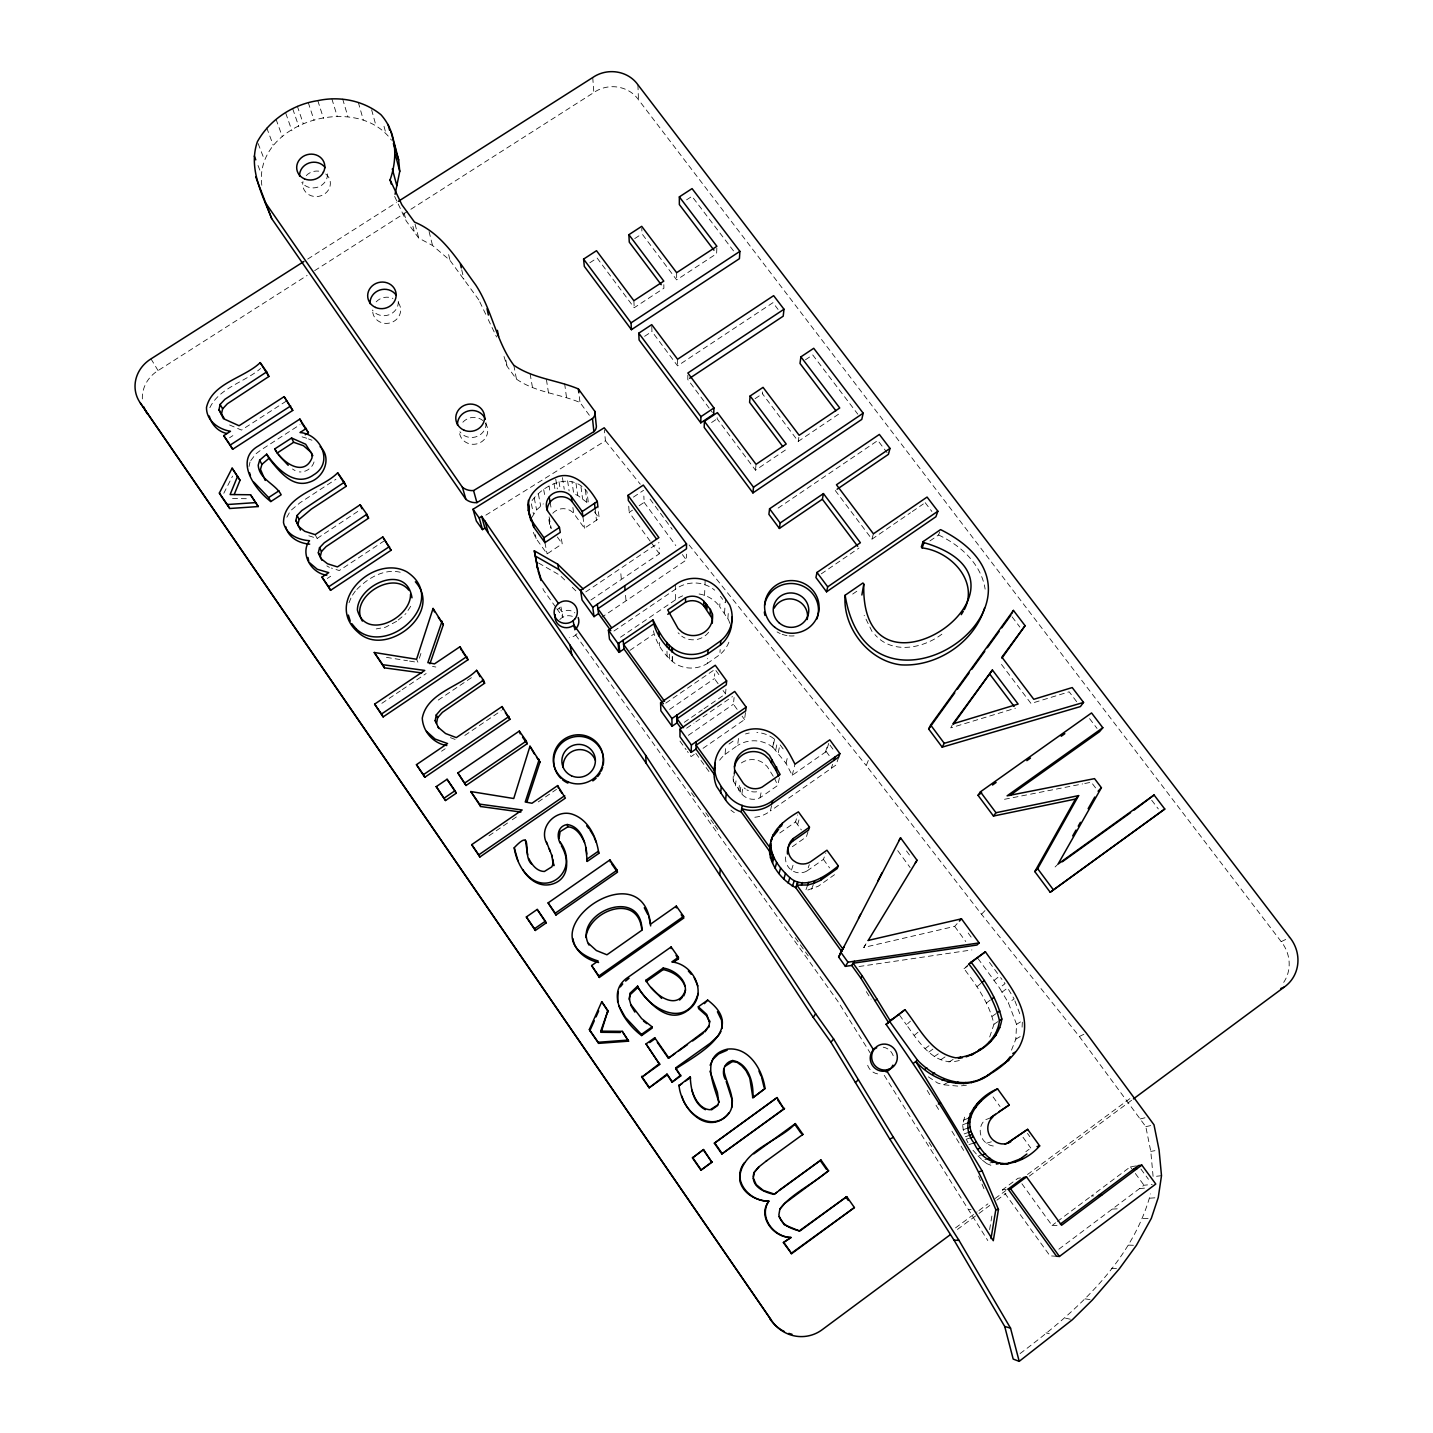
<?xml version="1.0" encoding="UTF-8"?>
<svg xmlns="http://www.w3.org/2000/svg" width="1433" height="1433" viewBox="0 0 1433 1433"><rect width="100%" height="100%" fill="white"/><g stroke="black" fill="none" stroke-linecap="round" stroke-linejoin="round"><path stroke-width="0.75" stroke-dasharray="5 3.75" d="M687.84 375.177L687.786 379.512L712.398 412.471M601.018 617.766L686.353 559.981L686.425 554.141M716.84 248.142L716.625 253.659L676.663 279.865L642.002 233.83L641.787 228.223M704.552 595.429L704.785 589.859M704.982 584.807L705.161 580.204M785.391 450.034L755.478 470.185L717.127 418.812L717.414 412.597M1022.105 1027.156L1022.41 1020.708L1016.552 1024.344L1015.836 1039.122L1010.892 1051.661M653.412 630.771C656.153 643.417 664.59 655.974 675.337 663.676A29.968 29.072 1.2 0 0 707.329 663.479L707.58 658.464M718.112 683.72L714.422 678.615L714.727 673.743M729.773 623.337A31.383 30.398 1.9 0 0 728.466 619.701L719.706 606.75L720.065 601.287M707.329 663.479L719.814 654.648L720.172 649.579M724.525 613.073L724.919 607.664M725.6 598.242L725.277 602.72L720.387 596.307M727.857 618.501L728.286 613.145M704.015 708.726L725.528 693.912L725.94 689.166M719.635 760.207A31.866 31.311 10.5 0 1 725.044 754.421L725.814 746.324M838.52 414.227L798.253 441.364L762.428 393.753L763.055 387.358M755.478 470.185L756.051 464.328M737.135 709.335L733.409 704.212L734.09 697.531M779.427 777.797L777.761 785.409L760.099 797.733A15.046 14.796 12 0 1 741.882 794.115L733.391 781.272L734.323 773.605M725.044 754.421L737.637 745.429L738.622 737.189M735.398 785.875L736.347 778.28M703.066 748.295L744.569 719.581L745.679 710.911M738.694 790.443L739.715 782.92M740.091 792.18L741.13 784.675M741.882 794.115L742.957 786.663M798.253 441.364L798.862 437.316M1020.099 1353.558C1074.947 1312.323 1132.106 1262.455 1150.556 1193.886M989.612 1229.621L992.173 1214.27M760.099 797.733L761.478 790.335M772.709 747.166L774.286 738.944L771.402 736.956A30.899 30.308 11.1 0 0 756.857 732.496M828.722 743.387L826.232 751.537L792.234 775.289L786.054 763.395L772.978 747.345L774.554 739.141M968.887 1132.267L963.89 1134.005L962.6 1124.833L964.946 1115.859M775.772 749.853L777.42 741.685M778.262 752.683L779.928 744.551L783.332 749.208M261.827 185.287C253.569 122.539 356.907 92.034 391.478 140.183M754.833 817.276A31.168 30.648 11.8 0 0 770.417 810.935L771.975 803.734M249.02 466.513L250.023 461.999M786.054 763.395L787.863 755.442M968.941 964.122L964.015 968.69C976.679 985.438 989.325 1003.405 993.965 1024.237L989.289 1038.173M792.234 775.289L794.975 764.165M835.26 490.48L871.927 539.184L873.413 533.81M779.785 833.003L795.584 821.915L797.554 814.911M797.59 824.692L799.095 819.461M825.462 752.074L827.952 743.942M791.518 870.064L793.452 863.848L792.521 863.257M807.997 831.749L806.385 836.818L790.568 847.96M419.367 658.231L421.427 651.908M831.319 768.303L832.609 764.362M838.735 757.036L836.066 764.971L770.417 810.935M785.642 856.916A14.223 14.025 27.5 0 0 790.622 869.473L793.577 871.407A14.223 14.025 27.5 0 0 807.119 870.888L809.305 864.672M807.71 884.985L805.543 890.86L818.207 886.257L834.508 874.703M929.945 540.922L938.561 534.993L940.567 529.601M811.544 889.248L813.801 883.355M807.119 870.888L823.42 859.37L825.874 852.975M1161.5 1175.669L1153.117 1176.672L1150.789 1151.398L1145.809 1126.678L1079.354 1036.507L981.515 914.254L866.249 765.598L869.419 757.681M349.025 602.738L351.533 596.612M531.858 517.331L536.605 509.915L543.304 503.861M314.042 461.945C312.233 468.143 305.695 472.532 299.264 471.923M209.845 407.706C219.374 387.734 244.846 382.181 260.591 368.478M223.799 493.257L232.576 476.114M952.157 725.205L950.742 727.857L1015.478 708.207M250.775 460.602L255.88 453.849L260.86 450.069L300.052 424.652M286.869 517.223L290.433 510.811L299.909 502.822L335.913 479.267M957.154 923.622L954.665 926.381L863.777 947.446L867.252 941.732M407.993 610.458L411.056 605.711M863.777 947.446L865.442 944.866M352.518 595.161L355.491 590.79M532.073 500.565C544.397 484.067 571.445 471.457 586.957 491.573L588.461 503.61L577.678 495.352L573.737 493.955L572 481.775M981.515 914.254L986.728 908.773M356.853 589.429C367.869 578.108 384.134 568.31 400.434 572.286M1055.064 866.983L1058.073 864.063M959.34 1060.474C934.674 1067.531 918.696 1041.809 906.48 1024.792L910.421 1021.174M577.033 633.708L574.83 635.661A11.357 10.98 -9.3 0 1 569.295 637.613M914.164 1035.45L918.248 1032.011M398.177 620.041L405.933 613.611M977.055 986.567L982.232 982.286M994.036 980.459L999.5 976.088M1016.552 1024.344L1008.42 1002.903L999.5 987.91L1005.035 983.665L1000.592 977.611M924.984 1048.723L929.283 1045.517M986.352 1003.01L991.69 999.016M1021.908 1183.748L1052.055 1225.466L1055.619 1222.797M1057.411 1221.453L1089.474 1197.451M1136.405 1165.907L1130.422 1166.767L1091.247 1196.107L1096.711 1195.624M1058.862 1249.182L1144 1185.252L1152.222 1184.41M1002.007 992.138L1007.614 987.964L1014.134 998.908L1008.42 1002.903M308.829 535.781L317.141 538.432L358.286 511.097M1056.569 1256.275L1049.977 1255.863L1002.401 1189.874L1017.967 1178.302L1023.95 1177.335M955.524 1227.884L977.109 1211.87M978.9 1210.545L987.892 1203.881M995.093 1198.543L1005.876 1190.554M1027.461 1174.541L1129.974 1098.556M957.423 1229.424L977.181 1214.772M978.972 1213.446L989.755 1205.44M996.938 1200.12L1005.912 1193.456M1029.252 1176.153L1131.622 1100.257M1025.849 1151.702L1029.145 1149.266M928.853 1052.073L933.205 1048.902M964.015 968.69L967.508 966.164M729.021 744.032L735.416 739.464M694.253 754.403L691.082 756.588L687.374 751.429M992.048 1016.391L997.493 1012.629M934.173 1056.676L938.633 1053.595M684.293 722.322L702.224 709.962M686.64 728.179L693.984 723.128M695.811 721.856L732.496 696.581M688.324 735.326L733.409 704.212M665.826 703.084L715.013 669.301L720.029 676.197M669.623 709.407L714.422 678.615M488.993 835.761L510.488 820.984M512.28 819.748L519.462 814.822M538.271 801.889L556.506 789.35M852.689 594.086L859.746 589.214M821.306 573.845L858.994 548.033M871.927 539.184L910.492 512.763M912.337 511.509L923.354 503.95M629.929 650.367L653.573 634.264M613.951 631.022L675.355 589.339A31.15 30.129 1.4 0 1 703.567 584.288L707.544 585.739A31.15 30.129 1.4 0 1 714.709 590.181M441.561 751.214L445.197 748.742M464.829 735.416L501.228 710.696M620.507 637.201L675.427 599.89A30.648 29.663 1.4 0 1 682.645 595.841M778.119 508.088L877.838 440.486L887.081 452.631M585.792 591.901L659.055 542.498M438.247 700.074L474.126 675.857M590.898 599.997L659.377 553.765L659.198 547.872M381.859 703.316L400.309 690.921M402.154 689.667L426.138 673.546M572.878 507.497L573.755 513.444L584.467 528.24L599.191 518.37L597.866 506.566M533.291 532.36L536.103 538.593L547.119 553.89L562.22 543.788L560.93 536.157M633.422 497.108L643.578 490.301M650.188 541.172L629.177 512.405L632.508 510.184M639.172 505.706L644.151 502.356L643.847 496.051M711.592 422.52L717.127 418.812M805.436 359.808L812.726 354.936L857.812 414.173M755.084 398.661L762.428 393.753M651.782 326.366L651.943 331.489L677.576 365.845L772.942 302.685L778.065 309.438M993.965 1024.237L999.446 1020.601M940.872 1059.686L945.44 1056.658M327.279 578.484L330.647 576.263M384.402 540.743L339.281 570.549L331.381 568.041M644.599 336.325L651.943 331.489M589.805 262.794L597.113 258.03L634.21 307.719L663.891 288.248L663.837 284.683M686.568 199.85L691.978 196.339L734.018 251.545M634.729 238.577L642.002 233.83M229.531 437.781L232.88 435.614M286.242 401.133L241.461 430.079L228.492 424.508M142.351 398.929A33.031 30.577 -19.9 0 1 158.078 370.574L307.11 275.476M314.651 270.658L408.978 210.472M410.859 209.272L593.853 92.518A30.756 28.194 -1.5 0 1 638.455 99.701L1281.192 941.642A35.162 33.21 46.2 0 1 1282.195 984.417M307.683 259.086L396.404 202.572M948.915 1062.086L953.626 1059.094M485.859 515.146L605.425 440.773L604.404 429.954M941.875 634.174C923.013 648.558 892.186 654.559 874.918 634.622M1015.836 1039.122L1021.693 1035.737M928.369 1076.864L937.701 1083.043L943.595 1084.781L948.216 1082.202M396.636 621.331L385.638 627.17L376.234 628.926M1079.354 1036.507L1086.321 1033.086M1281.192 941.642L1289.825 937.469M963.531 1120.14L968.511 1118.152M962.6 1124.833L967.58 1122.935M990.525 1117.883L985.152 1119.854A14.957 14.437 61.4 0 0 985.635 1142.585L988.716 1144.609A14.957 14.437 61.4 0 0 995.792 1146.131M963.101 1129.759L968.099 1127.95M970.141 1135.151L965.108 1136.853L968.009 1142.8M966.147 1139.271L971.198 1137.623M968.941 1144.573L974.028 1143.015M986.585 1143.194L991.994 1141.617M973.007 1150.251L978.005 1155.84L983.271 1154.479M1140.131 1118.976L1148.227 1116.988M978.005 1155.84L982.483 1160.228L987.821 1158.939M1145.809 1126.678L1153.995 1124.815M982.483 1160.228L986.835 1163.65L992.263 1162.432M1004.515 799.292L1028.375 794.581M1030.542 794.169L1037.044 792.879M1039.212 792.449L1082.596 783.923M1084.763 783.493L1091.265 782.203L1095.815 788.222M1150.789 1151.398L1154.926 1150.681M859.012 966.523L971.914 949.918M1002.401 1189.874L1006.217 1189.354M966.433 1085.193L958.713 1086.178L943.595 1084.781M1139.504 1188.62L1147.654 1187.832M968.368 1209.577L971.055 1209.362M1149.911 1198.185L1158.24 1197.576M1112.241 1209.094L1119.907 1208.682M1143.086 1218.623L1151.326 1218.355M1052.055 1225.466L1058.682 1225.322M232.558 498.559L248.787 498.72M1128.416 1245.134L1136.405 1245.349M1111.542 1268.241L1117.328 1268.724M386.462 657.371L407.491 660.738M409.587 661.079L417.988 662.44L416.555 659.27M1085.103 1298.835L1092.358 1300M432.533 666.417L435.847 667.026M1065.489 1318.163L1070.666 1319.309M504.004 356.495L507.085 366.275L516.471 379.154C535.584 392.391 559.139 393.699 580.007 402.494L589.948 416.072M1046.018 1332.851L1049.314 1333.747M302.058 436.85L306.752 438.247M450.428 737.655L457.557 740.359M308.471 438.91L311.946 440.253M986.835 1163.65L990.884 1165.262M398.213 204.005L406.273 221.04L418.705 238.075L432.533 245.473L450.034 260.448L478.837 299.891M938.561 534.993C960.629 545.328 981.283 564.047 985.134 589.142M538.593 563.044L559.748 575.152L566.017 581.243M326.831 565.856L329.411 567.396M292.457 469.003L295.108 470.615M772.978 747.345L769.879 745.214A30.398 29.824 11.3 0 0 737.637 745.429M678.096 632.795L679.278 633.905M572.269 587.351L576.962 591.919M605.425 440.773L640.282 484.193M689.112 544.988L866.249 765.598M925.199 502.696L931.88 511.474M1012.128 616.906L1019.83 627.027M1076.649 701.668L1069.161 691.817L1031.008 703.478L999.356 661.634M1089.582 718.632L1097.033 728.43M1151.666 800.187L1158.294 808.893M1140.901 1169.023L1148.442 1179.269M650.08 499.168L672.184 529.314M968.189 933.062L973.204 939.905M829.976 745.106L834.973 751.931M989.451 962.385L998.228 974.368M906.498 850.951L911.531 857.812M644.151 502.356L675.803 545.579M682.395 554.571L686.353 559.981M954.665 926.381L965.752 941.517M826.232 751.537L829.922 756.57M978.005 958.57L999.5 987.91M897.721 850.611L910.098 867.502M1130.422 1166.767L1134.13 1171.818M1135.366 1173.484L1144 1185.252M651.496 542.982L659.377 553.765M594.426 511.814L599.191 518.37M742.097 716.16L744.569 719.581M723.056 690.509L725.528 693.912M1027.461 1133.396L1029.843 1136.691M823.42 859.37L829.582 867.896M795.584 821.915L801.352 829.886M1023.001 1137.265L1030.793 1148.048M993.051 1096.908L1000.001 1106.509M557.33 536.981L562.22 543.788M899.512 1015.119L906.48 1024.792M695.847 753.292L709.962 772.924M679.959 741.112L686.138 749.71M559.425 608.398L561.897 611.837L563.617 610.977A11.464 11.07 -9.3 0 1 574.866 612.858M691.476 792.807L695.363 798.235M705.753 812.744L713.544 823.617M714.834 825.426L718.721 830.853M795.279 937.755L808.248 955.883M555.574 606.983L543.358 589.912L542.211 586.133M556.792 608.685L562.918 617.211L560.966 606.929M575.618 634.962L837.947 1001.47L870.136 1052.843M866.32 991.636L871.085 999.159M929.032 1142.334L933.689 1149.785M884.233 1075.323L987.803 1240.566M773.265 776.256L767.282 766.655L763.628 763.252A19.22 18.88 11.5 0 0 740.306 763.699M936 1105.201L940.55 1112.635M951.924 1131.21L965.555 1153.511M151.002 358.877L158.078 370.574M927.187 1090.388L931.593 1097.803M872.034 631.487L864.135 615.33M315.17 534.634L317.141 538.432M479.786 301.844L487.292 317.571M488.241 319.523L496.588 337.006M394.63 196.428L397.317 202.107M774.375 778.065L777.761 785.409M978.596 1176.081L985.331 1191.987M258.012 165.476L260.967 172.981M258.137 143.569L264.012 158.776M1014.886 1000.879L1020.905 1016.749M266.735 127.824L273.201 145.127M276.067 119.315L282.373 136.726M285.776 113.243L291.92 130.743M292.744 108.89L298.781 126.444M297.294 106.042L303.259 123.632M308.256 102.567L314.042 120.193M317.821 100.65L323.464 118.312M331.865 98.859L337.292 116.539M342.648 98.931L347.897 116.61M358.304 102.334L363.319 119.96M371.613 109.786L375.894 125.405M404.088 212.926L406.273 221.04M384.008 126.319L385.567 132.141M412.901 226.289L414.495 232.307M415.051 224.103L418.705 238.075M429.076 231.591L432.533 245.473M448.654 254.59L450.034 260.448M461.731 269.816L463.898 279.417M535.315 534.742L536.103 538.593M531.392 503.843L533.398 513.748M505.885 360.22L507.085 366.275M534.24 497.968L536.605 509.915M544.916 542.623L547.119 553.89M513.82 365.254L516.471 379.154M538.396 494.027L540.689 506.028M543.698 489.62L544.809 495.657M548.803 519.66L549.878 525.499M549.09 516.847L551.203 528.508A13.721 13.13 -7.2 0 1 549.699 519.033M550.093 502.195L551.49 510.112M530.103 373.762L532.485 387.555M549.054 486.056L549.753 490.104M554.052 483.655L555.055 489.746M555.753 479.267L557.33 488.868M559.013 481.739L560.321 489.871M546.421 379.566L548.552 393.269M562.435 477.619L564.244 489.28M567.611 480.807L569.116 490.964M575.994 483.19L577.678 495.352M582.909 516.579L584.467 528.24M564.638 383.614L566.483 397.246M580.992 486.79L582.586 498.899M585.38 489.979L586.903 502.034M579.308 396.69L580.007 402.494M595.089 508.428L596.45 520.197M620.847 573.755L621.349 579.434M625.54 595.322L626.006 600.839M592.743 77.525L593.853 92.518M628.747 506.189L629.177 512.405M633.87 300.715L634.21 307.719M637.918 84.798L638.455 99.701M659.395 642.414L659.52 645.853M666.99 651.281L667.097 656.35M669.444 654.075L669.533 659.126M672.22 656.565L672.292 661.58M672.489 656.744L672.543 661.759M675.319 584.771L675.355 589.339M675.391 594.373L675.427 599.89M677.576 359.253L677.576 365.845M676.645 272.682L676.663 279.865M794.097 635.858A27.155 26.206 9.4 0 1 788.759 635.822M787.004 635.571A27.155 26.206 9.4 0 1 781.845 634.192M780.197 633.529A27.155 26.206 9.4 0 1 777.062 631.881M734.323 812.618A31.168 30.648 11.8 0 1 730.884 810.093M733.391 781.272A19.22 18.88 11.5 0 1 733.266 776.346M699.089 593.996A30.648 29.663 1.4 0 1 703.173 594.91L707.078 596.361A30.648 29.663 1.4 0 1 719.706 606.75M559.784 619.629A11.357 10.98 -9.3 0 1 561.987 617.695L564.62 616.369A11.357 10.98 -9.3 0 1 573.272 616.709M552.78 513.247A13.721 13.13 -7.2 0 1 573.755 513.444M485.321 423.111A14.223 13.434 -10.1 0 1 478.174 443.496A14.223 13.434 -10.1 0 1 459.402 432.032M462.859 422.216A14.223 13.434 -10.1 0 1 482.867 420.532M398.338 302.757A14.061 13.076 -11.4 0 1 391.102 322.622A14.061 13.076 -11.4 0 1 372.652 311.445M376.163 301.861A14.061 13.076 -11.4 0 1 392.911 298.404M325.775 174.02A13.882 12.718 -11.5 0 1 328.282 190.195A13.882 12.718 -11.5 0 1 311.355 195.819A13.882 12.718 -11.5 0 1 302.99 181.597M306.25 175.596A13.882 12.718 -11.5 0 1 322.801 172.229M708.654 632.222A19.238 18.629 1.3 0 1 681.714 636.18M877.587 1073.872A12.754 12.467 61.8 0 1 867.037 1062.498M728.878 642.217A31.383 30.398 1.9 0 1 719.814 654.648M883.23 1047.183A12.861 12.575 61.5 0 1 893.887 1058.611M745.518 733.965A30.899 30.308 11.1 0 1 749.226 733.015M756.642 791.804A15.297 15.029 11.7 0 1 751.591 791.643M748.366 790.622A15.297 15.029 11.7 0 1 746.844 789.852M745.429 788.938A15.297 15.029 11.7 0 1 744.121 787.863M557.777 609.383A11.554 11.142 -9.2 0 1 560.016 607.413M486.074 422.771A14.348 13.542 -10.1 0 1 459.921 431.763M398.302 301.306A14.187 13.184 -11.3 0 1 388.665 314.902A14.187 13.184 -11.3 0 1 372.365 310.065M327.441 173.895A14.008 12.807 -11.5 0 1 317.821 187.132A14.008 12.807 -11.5 0 1 301.79 182.421"/><path stroke-width="1.5" d="M679.349 196.876L716.894 246.315L676.645 272.682L641.715 226.342L628.89 234.69L663.784 281.119L633.87 300.715L596.504 250.703L583.589 259.104L584.306 266.359L631.434 329.68L739.428 258.674L739.894 251.366L692.067 188.601L679.349 196.876L679.349 204.561L713.956 250.148M787.469 854.032A14.455 14.258 26.7 0 1 792.467 841.368L808.552 830.065L809.484 827.128L798.414 811.866C785.266 819.569 769.843 831.068 770.184 848.031L741.721 808.499L743.172 809.054A31.705 31.15 11.5 0 0 771.975 803.734L838.735 757.036L839.881 753.615L829.797 739.858L794.975 764.165C789.153 752.898 783.009 740.539 772.065 733.391A31.132 30.523 11 0 0 739.034 733.606L726.155 742.813A32.637 32.045 10.1 0 0 714.834 763.682L714.404 770.56L696.133 745.178L745.679 710.911L746.163 707.168L734.717 691.458L679.976 729.182L679.959 736.759L691.19 752.361L695.99 749.047L696.241 741.649M528.311 510.058C525.23 492.433 544.415 482.079 558.171 476.473C575.672 471.457 589.536 488.08 597.292 501.443L597.866 506.566L582.909 516.579L572 501.55L571.248 496.409A14.061 13.416 -7.1 0 0 549.788 496.212L547.818 498.989A14.061 13.416 -7.1 0 0 548.158 511.796L559.443 527.416L560.285 532.36L544.916 542.623L533.739 527.075L528.311 510.058L530.873 520.752M529.368 515.11L528.365 500.386M667.044 1075.019L649.131 1087.808L666.972 1074.105L672.023 1082.184L680.711 1075.968L675.713 1067.872L710.266 1043.206L718.524 1035.486L720.942 1031.491M667.778 614.291L685.529 602.218L685.583 597.74A15.154 14.652 1.3 0 1 703.872 601.305L710.374 609.455L712.38 614.005L712.147 618.375A19.238 18.629 1.3 0 1 712.255 623.23M656.493 538.987L628.353 500.511L627.994 495.352L643.327 485.088L686.532 543.967L686.479 548.803L597.883 608.72L611.479 627.582M683.595 918.159L683.613 916.386L676.322 906.068L650.51 924.195C641.877 847.817 519.982 936.698 598.134 960.97L591.614 965.555L599.316 977.449L683.595 918.159L681.177 914.738M709.944 1071.168L717.378 1092.286L718.829 1102.264C713.849 1084.351 699.555 1055.745 727.498 1049.117C749.029 1046.609 762.535 1069.932 765.061 1088.507L752.88 1097.75L749.781 1078.01L746.002 1070.612L741.631 1065.615L737.171 1062.408L732.46 1061.513L724.632 1066.582M752.486 1097.194L752.916 1096.406C753.651 1082.542 748.366 1063.232 732.765 1060.527C723.934 1062.122 721.175 1072.153 725.313 1079.354M691.19 752.361L691.369 745.017L679.976 729.182M783.994 309.241L687.858 373.01L713.956 407.957L713.688 414.209L700.773 422.842L700.934 416.645L638.778 333.19L651.728 324.646L677.576 359.253L773.641 295.664L783.994 309.241L783.206 316.174L689.631 378.294M585.936 937.522C588.569 910.439 638.437 891.989 641.823 930.089M800.904 356.853L839.738 407.975L799.166 435.292L763.055 387.358L750.122 396.01L786.198 444.033L756.051 464.328L717.414 412.597L704.391 421.284L704.212 427.446L752.934 492.916L861.788 419.403L863.185 413.188L813.729 348.291L800.904 356.853L799.99 363.445L835.869 410.716M587.225 861.412L586.706 859.316L598.331 851.238L598.797 853.387L587.225 861.412L585.846 847.566M712.147 618.375L703.693 605.765L703.872 601.305M705.484 607.664L705.663 603.221M706.863 609.365L707.06 604.923M714.655 767.21L714.1 774.734A32.153 31.58 10.3 0 0 716.59 786.43L725.582 799.972A31.436 30.899 11.7 0 0 738.622 810.917L741.219 811.902L769.449 851.112C770.847 866.553 782.364 880.722 795.763 887.672L841.547 951.315M731.761 620.847L731.582 624.752A31.902 30.881 1.9 0 1 720.494 644.957L707.795 653.914A30.469 29.52 1.2 0 1 675.265 654.129C664.249 646.122 655.203 633.171 652.946 619.916L618.089 643.614L619.002 652.391L624 648.988L623.158 640.157M707.795 653.914L708.009 649.776L720.781 640.766A32.135 31.096 1.9 0 0 731.958 620.417L732.138 616.495A32.135 31.096 1.9 0 0 729.648 605.031L720.674 591.793A31.365 30.326 1.4 0 0 707.741 581.153L703.728 579.684A31.365 30.326 1.4 0 0 675.319 584.771L608.416 630.162L609.473 639.136L619.002 652.391M710.141 613.861L710.374 609.455M690.563 1078.297L690.24 1076.828L678.991 1085.73L682.18 1083.455M720.494 644.957L720.781 640.766M698.319 1006.772L698.641 1008.671L706.523 1015.675L709.586 1022.087L706.684 1014.421L698.319 1006.772L707.687 1000.109C746.056 1029.109 699.859 1053.112 675.731 1068.821L680.711 1075.968M750.122 396.01L749.584 402.333L782.74 446.487M677.057 715.013L677.092 722.787L672.023 726.28L660.864 710.75L660.577 702.797L715.264 665.27L726.638 680.908L726.298 684.831L677.075 718.721L683.523 727.659M731.744 621.349L732.12 616.996M861.878 595L863.794 584.145L862.935 582.98L845.13 595.232C842.371 627.081 868.398 661.115 900.981 664.858C936.68 667.115 974.082 642.45 984.561 608.058M863.794 584.145C859.89 719.993 1058.987 582.479 924.016 542.623L923.192 541.549L940.567 529.601C1081.252 599.943 869.097 743.996 845.13 595.232M720.638 793.363L721.265 786.61L717.163 779.57A32.637 32.045 10.1 0 1 714.637 767.712M752.934 492.916L753.507 487.22L704.391 421.284M725.582 799.972L726.298 793.327L721.265 786.61M731.636 1107.691L732.388 1100.723L726.173 1081.413M719.671 875.044L720.351 868.9M734.323 773.605L734.717 770.291A19.686 19.328 11.1 0 1 765.688 751.841L769.414 755.334L780.143 774.501L762.069 787.129A15.423 15.136 11.6 0 1 743.405 783.421L734.717 770.291M707.687 1000.109L704.427 1003.637M769.575 508.787L768.894 514.34L779.391 528.437L822.363 499.239L823.456 493.597L860.391 542.731L816.989 572.448L815.932 577.535L826.554 591.811L935.892 516.758L937.881 511.223L927.079 497.072L873.413 533.81L836.46 484.766L890 448.404L879.36 434.432L769.575 508.787L780.161 522.991L779.391 528.437M704.982 1031.903L709.013 1026.046L705.126 1030.757L668.387 1058.253L675.319 1053.309M708.833 1027.228L709.765 1020.887M741.219 811.902L742.187 805.418M991.009 1238.578L995.81 1209.667C968.206 1143.319 926.811 1083.258 886.06 1024.308L905.011 1009.692C919.359 1027.73 930.769 1053.201 955.668 1057.805C976.84 1056.551 998.998 1041.021 1001.81 1019.024C997.028 997.69 984.059 979.294 971.072 962.134L985.402 951.781C1003.745 978.452 1037.85 1012.235 1019.185 1047.129C1009.871 1061.316 995.828 1071.83 980.602 1079.049M989.254 1074.66C965.448 1091.839 934.173 1081.951 915.794 1061.548L982.178 1171.03L998.461 1209.47L993.284 1240.709L886.651 1070.702L884.394 1071.221A12.969 12.682 61.2 0 1 873.037 1050.102L874.918 1048.329M618.107 991.564L617.605 1001.864M692.479 1157.9L703.549 1149.535L711.896 1162.253L700.952 1170.17L692.479 1157.9L703.549 1149.535M779.212 1190.25L820.966 1159.996L828.596 1170.833L784.639 1203.433L779.874 1209.112L778.871 1214.844C781.039 1224.857 790.998 1228.887 799.936 1230.947L846.742 1196.645L854.408 1207.553L791.625 1253.66L783.367 1242.59L790.962 1237.503L783.367 1242.59M753.185 1176.493L753.865 1172.713L758.594 1167.125L766.816 1160.587M776.74 1192.346L774.554 1194.155L763.252 1190.393L756.23 1184.625L753.274 1178.069L754.295 1172.355L759.06 1166.731M483.512 680.173L484.605 683.219L442.403 712.326L437.62 717.754L436.546 723.432L435.184 720.602L436.277 714.888L441.077 709.425L483.512 680.173L476.598 670.322C460.441 686.604 427.07 692.569 422.269 718.13C422.932 731.618 433.321 743.405 446.774 745.536M771.438 763.037L772.1 759.651M1004.981 1143.982A15.226 14.688 61.1 0 0 1008.295 1142.477L1027.658 1129.329L1039.677 1145.898C1020.869 1167.358 987.391 1172.588 974.028 1143.015C957.602 1122.308 977.073 1096.944 997.565 1088.847L1009.244 1104.968L990.525 1117.883L995.416 1114.283M1009.548 1163.417C990.131 1167.125 977.861 1146.597 971.055 1131.497C964.893 1112.581 983.11 1097.248 997.565 1088.847M390.081 179.877C397.747 158.329 396.869 132.302 380.909 114.676C363.48 100.471 339.621 95.886 317.821 100.65C293.013 104.34 269.655 119.673 257.403 141.67C248.124 168.27 262.078 194.243 271.679 218.568L465.94 499.383A15.405 14.635 -11.3 0 0 476.92 502.625L593.889 431.655A7.559 7.165 -4.4 0 0 596.164 424.544L594.802 411.307L578.377 388.934C557.186 379.996 533.255 378.67 513.82 365.254C495.997 341.394 492.271 309.94 475.613 284.809C458.291 261.379 442.887 233.669 414.531 222.115L401.903 204.829L390.081 179.877L391.227 184.015M395.078 194.279L399.753 171.351L398.661 159.905L394.182 142.834M778.567 775.934L775.987 770.345L776.686 766.995M771.975 803.734L772.656 800.617L839.881 753.615M218.962 409.748L220.145 404.411L224.927 399.288L266.699 371.881L260.197 362.639C244.255 378.043 212.012 383.005 206.495 407.438C206.245 420.657 218.532 429.273 230.462 431.297L223.727 435.65L232.665 449.281L292.762 410.411L284.128 396.654L239.078 425.744L224.694 419.242L218.962 409.748L223.494 418.866M221.452 414.173L222.617 408.853L227.363 403.766L268.902 376.485L266.699 371.881M826.554 591.811L827.701 586.831L937.881 511.223M966.111 1056.855C981.766 1051.052 997.673 1038.423 999.446 1020.601C994.699 999.41 981.838 981.139 968.941 964.122L971.072 962.134M698.193 993.463C687.464 1029.611 649.221 1010.086 637.613 986.083L630.448 992.8L629.141 998.389L631.129 1005.823L634.855 1012.074M629.427 999.732L630.448 992.8M770.005 846.151L770.667 843.321C770.703 857.203 780.161 868.703 789.852 877.659C804.952 890.932 826.16 875.921 838.323 865.908L826.948 850.217L810.254 861.985A14.563 14.348 26.4 0 1 796.39 862.523L793.345 860.552A14.563 14.348 26.4 0 1 793.291 838.52L809.484 827.128M771.688 838.771L771.026 841.619L773.193 834.615M309.367 562.56L317.248 569.277L328.73 572.645L321.959 577.123L330.575 590.324L391.102 550.272L382.79 536.945L337.418 566.913L327.494 563.76L320.849 558.565L318.341 552.78L319.523 547.746L324.234 542.785L366.848 514.286L360.167 504.774L315.17 534.634L304.71 531.303L298.369 526.233L295.879 520.484L297.079 515.486L301.772 510.56L344.332 482.258L337.669 472.8C321.977 489.029 283.465 495.173 283.519 522.74C286.295 534.652 298.386 539.954 309.546 540.707C299.533 553.675 311.66 573.666 326.849 575.135M321.977 560.321L320.311 556.488L321.494 551.472L326.169 546.546L368.55 518.191L366.848 514.286M769.449 851.112L770.847 845.219M769.7 853.961L771.097 848.103M300.446 530.085L297.957 524.353L299.157 519.373L311.319 509.127L346.141 486.324L344.332 482.258M776.381 832.34L777.08 829.438M770.381 858.009L771.796 852.223M771.527 860.731L772.96 854.982M779.785 827.808L780.501 824.871M781.487 826.178L782.239 823.223M772.512 863.042L773.945 857.328M775.146 868.111L776.632 862.469M890 448.404L888.406 454.368L837.087 489.244M779.05 873.539L780.591 867.986M306.429 428.377L300.016 432.533C320.741 434.074 334.211 462.68 313.576 474.896C295.288 488.116 276.426 468.412 266.681 454.171L259.66 460.19L258.209 465.206C259.248 479.553 275.387 483.673 281.173 494.797L270.837 501.55C254.787 489.638 233.704 459.814 258.585 445.824L299.891 419.063L308.435 432.694L305.247 434.772M320.114 446.648C332.349 457.915 323.93 477.78 309.349 482.169C291.669 488.223 278.45 470.203 268.92 458.381L261.917 464.364L260.484 469.361L265.212 480.431M792.467 841.368L793.291 838.52M783.869 878.895L785.481 873.413M526.789 802.283L540.008 762.016L529.977 746.235L513.748 798.521L470.812 791.553L480.646 806.51L520.913 812.063M732.46 1061.513L732.765 1060.527M788.168 883.086L789.852 877.659M429.936 663.748L443.37 624.591L433.071 608.452L416.555 659.27L374.264 652.481L384.384 667.832L421.75 672.937M792.395 886.364L794.151 880.99M833.899 760.421L835.009 757.018M539.22 759.383L525.23 801.996L531.965 803.25L557.652 785.589L565.39 798.109L479.876 856.988L471.708 844.664L522.167 809.985L479.536 804.11L470.812 791.553M795.763 887.672L797.572 882.334M842.873 949.004L796.712 884.878L798.145 882.567M442.063 621.223L427.84 662.655L434.486 663.873L459.993 646.731L468.054 659.699L383.13 716.912L374.622 704.122L424.741 670.429L382.754 664.697L374.264 652.481M700.952 1170.17L712.076 1161.858M600.749 1031.151L607.914 1010.641L601.753 1001.739L589.357 1029.503L589.877 1030.667L598.636 1043.367L628.585 1041.164L622.262 1031.33L600.749 1031.151L601.197 1032.297L620.435 1032.476M601.197 1032.297L607.914 1010.641M801.495 885.057L802.39 882.513M923.192 541.549L921.312 546.851L922.135 547.925C950.186 551.132 979.223 580.849 964.319 609.634M922.135 547.925L924.016 542.623M797.285 885.11L807.71 884.985L808.66 882.441M685.547 989.988C677.576 1012.934 652.767 993.929 645.961 980.19L663.174 968.045C675.642 969.801 690.473 982.536 683.72 996.007M719.061 1101.511L717.539 1105.613L711.538 1109.841M807.71 884.985L813.801 883.355L814.786 880.793M714.368 1143.212L777.08 1097.588L783.994 1109.017L721.838 1153.959L714.368 1143.212L777.08 1097.588M813.801 883.355L820.607 880.292L821.628 877.712M237.645 476.15L230.122 494.546L250.524 494.761L258.245 506.548L229.728 508.5L221.864 497.072L219.356 493.059L232.11 468.161L240.028 480.252L234.224 494.492M551.651 854.82L553.156 863.615L551.83 866.84L544.379 871.479C536.838 871.407 531.804 864.69 528.795 858.51M838.323 865.908L837.177 868.559L820.607 880.292M589.877 1030.667L594.265 1020.815M596.038 1016.875L598.672 1010.946M744.533 1162.575C730.723 1179.717 749.674 1202.09 768.876 1201.105C758.182 1216.85 773.587 1237.001 790.962 1237.503M768.876 1201.105C757.179 1216.044 772.96 1237.234 790.317 1237.485M710.123 1065.256L713.007 1059.256L718.542 1053.971L727.212 1050.174M1025.079 625.702L1001.864 657.156L1033.784 699.304L1072.224 687.571L1083.545 702.439L1080.392 706.576L942.18 747.148L928.674 729.003L930.644 725.026L1013.436 610.404L1025.079 625.702L1001.918 658.159M842.138 949.882L840.096 953.823L844.091 946.926M858.492 918.302L860.534 914.361M877.892 880.793L881.976 872.894M854.408 961.256L851.704 965.43L845.38 966.361L838.627 956.975L900.551 837.786L917.03 860.266L868.111 940.621M1011.716 613.611L1013.436 610.404M721.838 1153.959L784.603 1108.3M942.18 747.148L944.257 743.315L1083.545 702.439M752.88 1097.75L765.061 1088.507M953.357 724.292L992.406 669.999L1018.129 704.069L952.873 723.88L992.406 669.999M898.939 840.652L900.551 837.786M1102.819 727.731L1007.094 795.834L1094.525 778.638L1101.404 787.72L1058.073 864.063L1154.067 794.993L1164.778 809.036L1050.192 892.257L1034.805 871.586L1075.484 799.059L1078.619 795.602L995.971 812.726L993.463 816.04L978.023 795.315L980.405 791.84L1091.552 712.953L1102.819 727.731L1099.523 731.69L1009.889 795.458M1034.805 871.586L1037.653 868.685L1078.619 795.602M1072.708 835.905L1076.022 830.065M1078.225 826.178L1080.428 822.309M1088.149 808.696L1094.776 797.053M838.627 956.975L841.117 952.658L847.96 962.188L979.151 942.914L961.471 918.822L868.344 940.388M961.274 614.65L963.298 611.3M482.491 529.619L476.365 521.039L473.015 509.27L604.207 427.786L869.419 757.681L986.728 908.773L1086.321 1033.086L1153.995 1124.815L1159.082 1149.965L1161.5 1175.669L1158.24 1197.576L1151.326 1218.355L1136.405 1245.349L1119.263 1268.886L1092.358 1300L1072.403 1319.686L1019.203 1361.35L1013.185 1359.075L1004.712 1326.474L954.091 1240.226L889.768 1139.038L830.943 1042.257L813.263 1017.43L815.592 1013.686L645.638 755.316L481.649 516.364L479.231 517.976L482.491 529.619L484.873 528.025L481.649 516.364M845.38 966.361L847.96 962.188M915.311 862.953L917.03 860.266M886.06 1024.308L888.514 1022.535L860.803 978.058L862.29 975.98L853.119 963.227L976.966 945.028L979.151 942.914M928.674 729.003L954.754 692.873M957.369 689.273L969.102 673.008M971.717 669.39L984.758 651.334M987.373 647.716L999.106 631.469M1001.721 627.851L1010.856 615.205M773.802 835.779L778.638 829.331M986.961 1075.843L1006.378 1061.638L1010.229 1056.73M830.943 1042.257L833.576 1038.925L815.592 1013.686M620.328 986.889L622.728 983.952M875.241 1000.843L876.853 998.926L862.29 975.98M959.411 921.097L961.471 918.822M1098.09 791.213L1101.404 787.72M630.717 994.18L637.846 987.498L637.613 986.083M888.514 1022.535L891.792 1019.239M905.011 1009.692L890.233 1020.798L876.853 998.926M717.772 1104.879L710.213 1109.751C700.092 1109.249 694.486 1098.753 691.942 1090.119M679.6 1000.055L682.359 997.35M728.878 1112.904C714.225 1132.679 686.801 1115.752 681.965 1096.191M753.83 1153.852L795.369 1123.597L802.946 1134.363L802.229 1134.936M1154.067 794.993L1134.148 810.075M985.402 951.781L968.941 964.122M1050.192 892.257L1164.778 809.036M574.705 629.732L576.138 628.46A11.464 11.07 -9.3 0 0 578.216 617.551M855.376 1082.452L858.457 1079.819M982.232 982.286L984.453 980.441M753.274 1178.069C753.901 1187.903 765.365 1192.525 773.999 1194.388L820.966 1159.996M625.63 981.086L629.033 978.273M886.651 1070.702L888.191 1069.484M889.176 1069.269L885.916 1070.003A13.058 12.772 61 0 1 874.488 1048.741L876.906 1046.448A13.058 12.772 61 0 1 895.75 1051.034A13.058 12.772 61 0 1 889.176 1069.269L885.916 1071.812A12.861 12.575 61.5 0 0 892.902 1065.149M1141.832 1165.101L1061.548 1225.269L1026.547 1176.923L1023.95 1177.335L1008.115 1189.103L1056.569 1256.275L1059.435 1256.454L1155.768 1184.034L1141.832 1165.101L1138.393 1165.602L1060.402 1224.033M991.69 999.016L994 997.278M703.191 1033.247L692.641 1040.949M1008.115 1189.103L1010.605 1188.781L1026.547 1176.923M950.24 1234.744L822.739 1329.287A37.455 36.094 82.1 0 1 771.276 1320.133L140.362 403.031A33.496 30.953 -19.8 0 1 151.002 358.877L303.903 261.487M1133.413 1098.914L1284.255 987.068A35.664 33.675 46 0 0 1289.825 937.469L637.918 84.798A31.168 28.517 -1.5 0 0 592.743 77.525L398.302 201.372M1007.077 1163.936L1020.206 1158.957L1026.924 1153.995M1008.295 1142.477L1027.658 1129.329M790.962 1253.535L854.408 1207.553M998.658 1111.901L1009.244 1104.968M779.033 1216.599L784.299 1224.749L799.22 1230.947L846.742 1196.645M766.297 1161.017L802.946 1134.363M795.369 1123.597C778.979 1141.761 737.852 1150.896 739.876 1180.971C743.136 1193.886 755.925 1200.46 768.357 1201.284M913.86 1062.964L917.55 1060.277C934.549 1077.562 961.006 1090.191 984.292 1077.347M1062.265 861.806L1130.565 812.672M685.386 1081.163L690.169 1077.723M649.131 1087.808L641.805 1077.204L659.699 1064.45L646.032 1043.94L654.756 1037.743L668.315 1057.249M678.776 1050.837L687.446 1044.657M672.023 1082.184L680.711 1075.072M649.686 1042.561L654.899 1038.853L654.756 1037.743M641.805 1077.204L659.592 1063.465M978.023 795.315L981.641 792.736M992.496 785.033L996.114 782.472M1026.852 760.654L1030.47 758.075M1061.208 736.257L1064.826 733.696M652.105 1026.852L652.266 1028.034L641.644 1035.557L641.429 1034.429L652.105 1026.852L641.644 1018.594L630.86 1004.515M641.644 1035.557C624.555 1023.162 604.045 992.227 628.729 976.822L671.128 946.944L678.4 957.28L671.808 961.937C694.7 964.23 708.851 995.774 687.822 1010.372C668.244 1025.222 648.271 1002.33 637.846 987.498M684.938 986.262C681.678 976.787 672.507 971.735 663.264 969.55L646.14 981.641L645.961 980.19M673.492 962.313L678.418 958.856L678.4 957.28M599.316 977.449L598.851 975.998L683.613 916.386M555.968 915.024L555.27 913.215L617.121 870.136L609.921 859.907L548.105 902.897L555.968 915.024L617.462 872.178L617.121 870.136M535.315 930.465L534.491 928.745L545.364 921.186L537.214 909.418L526.341 916.977L535.315 930.465L546.116 922.942L545.364 921.186M691.369 745.017L746.163 707.168M997.493 1012.629L999.84 1010.999M479.876 856.988L478.747 854.856L564.745 795.673M561.36 845.792C568.883 858.224 570.012 877.515 553.926 883.552C532.574 891.308 516.668 866.034 514.232 847.727C534.419 826.393 521.594 855.501 531.589 864.045M672.023 726.28L671.916 718.56L726.638 680.908M436.259 786.627L447.06 779.265L454.995 790.729L456.249 793.201L445.502 800.528L436.259 786.627L445.502 800.528M457.879 772.924L519.319 731.063L526.323 741.04L527.165 743.763L466.047 785.481L457.879 772.924L466.047 785.481M464.865 782.973L526.323 741.04M444.194 798.109L454.995 790.729M438.176 727.283L445.573 733.535L456.303 737.619L502.069 706.559L509.987 719.33L424.813 777.259L416.448 764.667L447.544 743.548L435.095 739.052L426.515 731.367M780.161 522.991L823.456 493.597M424.813 777.259L423.38 774.698L509.055 716.464M685.583 597.74L667.688 609.885L678.078 628.514L681.732 631.917A19.381 18.754 1.3 0 0 712.38 614.005M653.143 624.251L623.552 644.366L664.536 701.292M627.994 495.352L658.911 537.626L580.58 590.414L582.049 599.925L594.05 616.638L598.528 613.611L597.31 604.278M753.507 487.22L863.185 413.188M594.05 616.638L592.76 607.341L686.532 543.967M383.13 716.912L381.483 714.028L466.889 656.529M700.934 416.645L713.956 407.957M582.909 516.579L582.228 511.527L597.292 501.443M544.916 542.623L543.967 537.751L559.443 527.416M925.037 1069.054L926.864 1067.836M330.575 590.324L328.659 586.796L389.525 546.528M999.446 1020.601L1001.81 1019.024M631.434 329.68L631.057 322.837L739.894 251.366M253.892 482.169L268.616 497.573L279.005 490.785M276.264 451.717L274.814 448.887L291.58 438.014L305.659 444.23L312.842 455.676M276.999 453.115L293.675 442.295L303.456 445.699L311.14 452.362M232.665 449.281L230.247 445.036L290.666 405.969M997.475 1029.163L999.84 1027.658M932.722 1074.141L934.603 1072.959M960.522 1057.052L958.444 1058.36L962.295 1057.769M993.768 1036.65L996.096 1035.199M988.895 1042.525L991.188 1041.11M978.811 1049.887L981.032 1048.526M971.753 1055.028L973.921 1053.703M265.141 202.322L462.411 487.274A15.656 14.849 -11.2 0 0 473.571 490.57L592.492 418.543A7.684 7.272 -4.3 0 0 594.802 411.307M942.215 1080.428L944.186 1079.282M948.216 1082.202L950.222 1081.073M956.044 1083.258L958.104 1082.148M1012.791 1053.47L1015.263 1052.127M963.603 1083.617L965.717 1082.506M1006.378 1061.638L1008.814 1060.366M971.467 1082.614L973.634 1081.485M938.364 1104.019L940.514 1102.944M889.768 1139.038L893.458 1137.39L958.982 1240.351L1010.534 1328.14L1019.203 1361.35M586.796 854.068C585.846 842.282 580.67 826.339 567.217 824.512C557.634 826.053 556.183 836.603 560.572 843.84M584.521 842.568C581.476 835.546 576.317 827.289 567.844 826.805L560.106 831.642L559.013 838.61M978.954 1101.852L981.193 1100.866M977.216 1103.571L979.438 1102.604M973.831 1108.354L976.034 1107.422M828.596 1170.833L827.719 1171.191C813.281 1183.837 790.102 1194.674 779.874 1209.112M969.962 1113.799L972.129 1112.922M1280.815 988.465L1284.255 987.068M968.511 1118.152L970.678 1117.292M967.58 1122.935L969.729 1122.111M968.099 1127.95L970.266 1127.162M968.887 1132.267L971.055 1131.497M970.141 1135.151L972.308 1134.434M971.198 1137.623L973.383 1136.906M974.028 1143.015L976.249 1142.334M978.184 1148.782L980.423 1148.155M983.271 1154.479L985.564 1153.887M1036.99 1146.561L1039.677 1145.898M987.821 1158.939L990.131 1158.383M992.263 1162.432L994.627 1161.894M996.383 1164.062L998.765 1163.542M1020.206 1158.957L1022.768 1158.401M1000.7 1164.008L1003.1 1163.489M1013.31 1162.199L1015.818 1161.661M993.463 816.04L1075.484 799.059M979.67 1171.531L982.178 1171.03M1133.825 1169.023L1137.247 1168.54M1098.538 1195.462L1101.69 1195.176M589.357 1029.503L598.17 1042.275L628.299 1040.053M995.81 1209.667L998.461 1209.47M219.356 493.059L227.274 504.541L255.952 502.589M954.091 1240.226L958.982 1240.351M309.689 544.146C299.121 543.376 288.284 537.626 285.669 526.592M1004.712 1326.474L1010.534 1328.14M226.916 433.5C218.085 431.709 211.529 424.58 209.272 416.018M598.582 962.51C586.545 959.859 574.83 951.458 572.895 938.579M537.715 569.223L534.294 550.791L557.759 564.208L583.195 588.981M534.294 550.791L535.423 556.111L558.709 569.42L580.795 590.933M705.412 1109.697C693.393 1103.589 690.831 1088.829 690.24 1076.828M652.946 619.916C658.571 630.95 664.536 643.023 675.248 649.991A30.684 29.717 1.2 0 0 708.009 649.776M643.524 1021.084L646.838 1023.628M641.429 1034.429L625.29 1017.305L618.751 1005.733M408.781 590.181C392.624 569.367 348.416 598.152 362.37 621.08M288.194 465.313L278.36 454.691M661.652 998.407L651.119 987.462M522.758 869.58C543.985 901.357 581.762 871.264 559.891 841.637M588.461 943.38L596.379 950.527L606.929 954.79L642.038 930.124C640.784 884.519 571.731 914.218 588.981 945.028M688.359 971.001L691.279 974.333M274.814 448.887C281.37 461.838 303.957 478.103 312.054 457.754L311.695 453.133M415.355 581.78C438.892 607.843 403.192 642.79 374.998 640.049A29.144 27.836 -20.2 0 1 357.892 632.132C323.356 602.147 373.529 553.98 406.667 571.731C442.887 594.964 406.166 639.96 373.314 636.771A29.305 27.979 -20.2 0 1 356.118 628.818M351.73 623.606L356.118 628.818M586.67 825.838L588.82 828.507M989.952 674.388L1014.134 706.415M661.222 284.683L629.266 242.123L628.89 234.69M822.363 499.239L857.686 546.295M583.589 259.104L631.057 322.837M816.989 572.448L827.701 586.831M930.644 725.026L944.257 743.315M980.405 791.84L995.971 812.726M1037.653 868.685L1053.165 889.517M700.773 422.842L639.082 339.943L638.778 333.19M571.248 496.409L582.228 511.527M529.816 515.737L532.7 522.096L543.967 537.751M598.528 613.611L610.78 630.645M624 648.988L663.389 703.728M677.092 722.787L680.926 728.107M695.99 749.047L714.118 774.232M851.704 965.43L860.803 978.058M580.58 590.414L592.76 607.341M608.416 630.162L618.089 643.614M660.577 702.797L671.916 718.56M889.32 1021.03L917.55 1060.277M1010.605 1188.781L1059.435 1256.454M558.476 603.472L541.101 579.201L536.981 565.748M473.015 509.27L479.231 517.976M484.873 528.025L646.193 763.27L813.263 1017.43M268.902 376.485L260.197 362.639M292.762 410.411L284.128 396.654M301.933 423.452L308.435 432.694M346.141 486.324L337.669 472.8M366.329 515.038L368.55 518.191M391.102 550.272L382.79 536.945M438.265 617.318L443.37 624.591M462.357 651.585L468.054 659.699M480.001 676.698L476.598 670.322M482.294 679.959L484.605 683.219M505.365 712.756L509.987 719.33M522.526 737.153L527.165 743.763M534.258 753.848L529.977 746.235M536.551 757.108L540.008 762.016M559.515 789.762L561.861 793.094M611.515 863.705L616.28 870.494M676 955.417L678.418 958.856M777.761 1100.132L783.994 1109.017M794.706 1124.224L800.975 1133.145M820.142 1160.408L826.465 1169.4M845.757 1196.842L848.3 1200.46M657.353 1042.382L668.387 1058.253M223.727 435.65L230.247 445.036M321.959 577.123L328.659 586.796M548.105 902.897L555.27 913.215M591.614 965.555L598.851 975.998M666.972 1074.105L671.97 1081.324M714.583 1142.692L722.089 1153.493M783.976 1242.644L791.625 1253.66M659.699 1064.45L646.032 1043.94M240.028 480.252L232.11 468.161M258.245 506.548L250.524 494.761M608.326 1011.913L601.753 1001.739M628.585 1041.164L622.262 1031.33M456.249 793.201L447.06 779.265M546.116 922.942L537.214 909.418M703.406 1150.018L711.896 1162.253M641.59 1076.308L648.97 1086.984M526.341 916.977L534.491 928.745M692.551 1157.452L701.077 1169.794M374.622 704.122L381.483 714.028M416.448 764.667L423.38 774.698M471.708 844.664L478.747 854.856M140.362 403.031L771.276 1320.133M873.467 1049.69L840.705 997.458L573.881 624.967L573.093 625.666A11.554 11.142 -9.2 0 1 555.198 614.614M775.987 770.345L768.769 758.756L765.061 755.298A19.543 19.184 11.2 0 0 734.448 766.942M227.274 504.541L229.728 508.5M833.576 1038.925L893.458 1137.39M589.894 829.85L593.584 835.958M268.616 497.573L270.837 501.55M220.145 404.411L222.617 408.853M259.66 460.19L261.917 464.364M295.879 520.484L297.957 524.353M297.079 515.486L299.157 519.373M266.681 454.171L268.92 458.381M318.341 552.78L320.311 556.488M644.277 907.752L647.949 914.756M319.523 547.746L321.494 551.472M382.754 664.697L384.384 667.832M717.431 1011.752L721.587 1020.242L721.999 1028.572M291.58 438.014L293.675 442.295M436.277 714.888L437.62 717.754M299.891 419.063L301.252 421.983M479.536 804.11L480.646 806.51M435.184 720.602L438.785 728.43M694.199 977.664L697.871 985.94M360.167 504.774L361.886 508.715M514.232 847.727L517.886 860.624M598.17 1042.275L598.636 1043.367M411.988 597.83C406.47 562.148 357.444 585.255 357.408 610.064C365.433 641.035 411.02 618.125 410.519 594.337M758.953 1071.078L761.03 1076.022M594.229 837.535L596.182 842.246M546.546 842.12L550.021 851.077M255.719 176.886L271.679 218.568M549.305 848.927L552.368 856.952M254.304 156.09L255.791 159.851M433.071 608.452L434.432 611.873M393.376 143.64L398.661 159.905M525.374 840.043L527.666 854.874M459.993 646.731L461.211 649.955M553.156 863.615L553.855 865.693L552.744 859.137M502.069 706.559L503.055 709.478M519.319 731.063L520.197 733.857M348.362 615.079L350.225 621.08M538.091 570.961L541.011 580.49M462.411 487.274L465.94 499.383M473.571 490.57L476.92 502.625M567.217 824.512L567.844 826.805M557.652 785.589L558.333 788.096M485.017 521.075L488.187 532.664M392.32 168.951L396.834 185.663M249.611 472.8L250.435 475.881M678.991 1084.888C680.227 1105.094 702.188 1132.93 723.504 1118.492C742.061 1105.56 725.743 1085.175 723.629 1068.857M388.11 124.474L389.615 130.242M395.311 154.442L399.753 171.351M391.03 131.908L395.544 149.139M761.711 1077.67L764.094 1087.396M547.299 844.306C537.626 828.364 554.661 809.358 571.462 813.944C588.39 819.103 596.558 837.141 598.797 853.387M460.423 264.048L461.283 267.899M528.347 504.273L529.404 509.378M487.041 308.722L488.366 315.045M532.7 522.096L533.739 527.075M497.394 330.342L498.63 336.522M307.988 557.473L308.704 561.055M648.88 916.493L650.672 925.933M570.029 645.065L571.839 654.756M609.921 859.907L610.315 862.021M557.759 564.208L558.709 569.42M536.659 561.933L537.411 566.142M535.423 556.111L537.715 568.829M549.179 497.054L550.093 502.195M573.128 620.632L574.436 628.138M578.377 388.934L578.842 392.821M594.498 503.323L595.089 508.428M592.492 418.543L593.889 431.655M618.877 643.077L619.773 651.872M624.734 585.739L625.11 590.306M645.638 755.316L646.193 763.27M663.174 968.045L663.264 969.55M659.037 631.756L659.18 636.019M671.128 946.944L671.181 948.556M666.811 642.486L666.9 646.677M675.713 1067.872L675.731 1068.821M669.283 645.334L669.354 649.489M672.113 647.841L672.167 651.997M672.382 648.021L672.435 652.176M676.322 906.068L676.34 907.913M676.788 715.21L676.824 722.966M791.965 1334.23A36.9 35.556 82.2 0 1 788.866 1333.371M784.406 1331.579A36.9 35.556 82.2 0 1 769.933 1318.862M147.599 414.191A33.031 30.577 -19.9 0 1 143.873 406.936M563.169 767.336A16.605 16.265 -14.8 0 1 595.322 760.26M774.214 608.076A17.644 17.035 9.4 0 1 807.227 619.504M560.822 778.226A24.988 24.468 -14.6 0 1 571.301 737.547A24.988 24.468 -14.6 0 1 603.186 765.007M602.702 767.085A24.988 24.468 -14.6 0 1 601.197 771.115M600.176 773.014A24.988 24.468 -14.6 0 1 597.668 776.543M596.182 778.119A24.988 24.468 -14.6 0 1 592.832 780.895M567.898 783.099A24.988 24.468 -14.6 0 1 562.417 779.677M764.935 615.402A27.155 26.206 9.4 0 1 764.362 612.016M764.577 605.174A27.155 26.206 9.4 0 1 798.306 584.449A27.155 26.206 9.4 0 1 816.792 619.128M685.529 602.218A15.046 14.563 1.3 0 1 703.693 605.765M873.843 1049.332A12.861 12.575 61.5 0 1 876.727 1047.792M1010.767 1141.796A15.333 14.796 60.9 0 1 996.526 1142.388L993.374 1140.292A15.333 14.796 60.9 0 1 992.854 1117.006M714.565 767.049A32.404 31.831 10.2 0 1 715.282 763.09M772.656 800.617A31.92 31.365 11.4 0 1 743.637 805.973L739.535 804.432A31.92 31.365 11.4 0 1 726.298 793.327M547.227 510.524A13.954 13.327 -7.1 0 1 548.749 504.111L550.684 501.353A13.954 13.327 -7.1 0 1 572 501.55M457.521 425.171A14.348 13.542 -10.1 0 1 485.339 419.314M370.054 303.635A14.187 13.184 -11.3 0 1 379.709 290.075A14.187 13.184 -11.3 0 1 395.974 294.876M299.569 176.169A14.008 12.807 -11.5 0 1 309.188 162.968A14.008 12.807 -11.5 0 1 325.201 167.661M574.579 619.343L572.322 621.331A11.625 11.213 -9.1 0 1 556.165 618.608A11.625 11.213 -9.1 0 1 559.175 602.953L561.879 601.609A11.625 11.213 -9.1 0 1 574.579 619.343M567.611 781.666A25.078 24.54 -14.5 0 0 603.257 757.054A25.078 24.54 -14.5 0 0 564.047 739.285A25.078 24.54 -14.5 0 0 567.611 781.666M774.68 627.188A27.281 26.313 9.4 0 0 818.762 611.372A27.281 26.313 9.4 0 0 782.113 582.21A27.281 26.313 9.4 0 0 774.68 627.188M571.462 775.79A16.784 16.426 -14.6 0 0 595.34 759.347A16.784 16.426 -14.6 0 0 569.098 747.417A16.784 16.426 -14.6 0 0 571.462 775.79M779.212 622.907A17.805 17.196 9.4 0 0 808.427 613.772A17.805 17.196 9.4 0 0 785.338 593.781A17.805 17.196 9.4 0 0 779.212 622.907M463.88 430.115A14.455 13.631 -10 0 0 484.587 416.484A14.455 13.631 -10 0 0 462.125 406.56A14.455 13.631 -10 0 0 463.88 430.115M375.571 307.45A14.294 13.273 -11.3 0 0 396.153 294.177A14.294 13.273 -11.3 0 0 374.049 284.486A14.294 13.273 -11.3 0 0 375.571 307.45M304.387 178.82A14.115 12.897 -11.5 0 0 324.789 165.906A14.115 12.897 -11.5 0 0 303.062 156.484A14.115 12.897 -11.5 0 0 304.387 178.82"/></g></svg>
